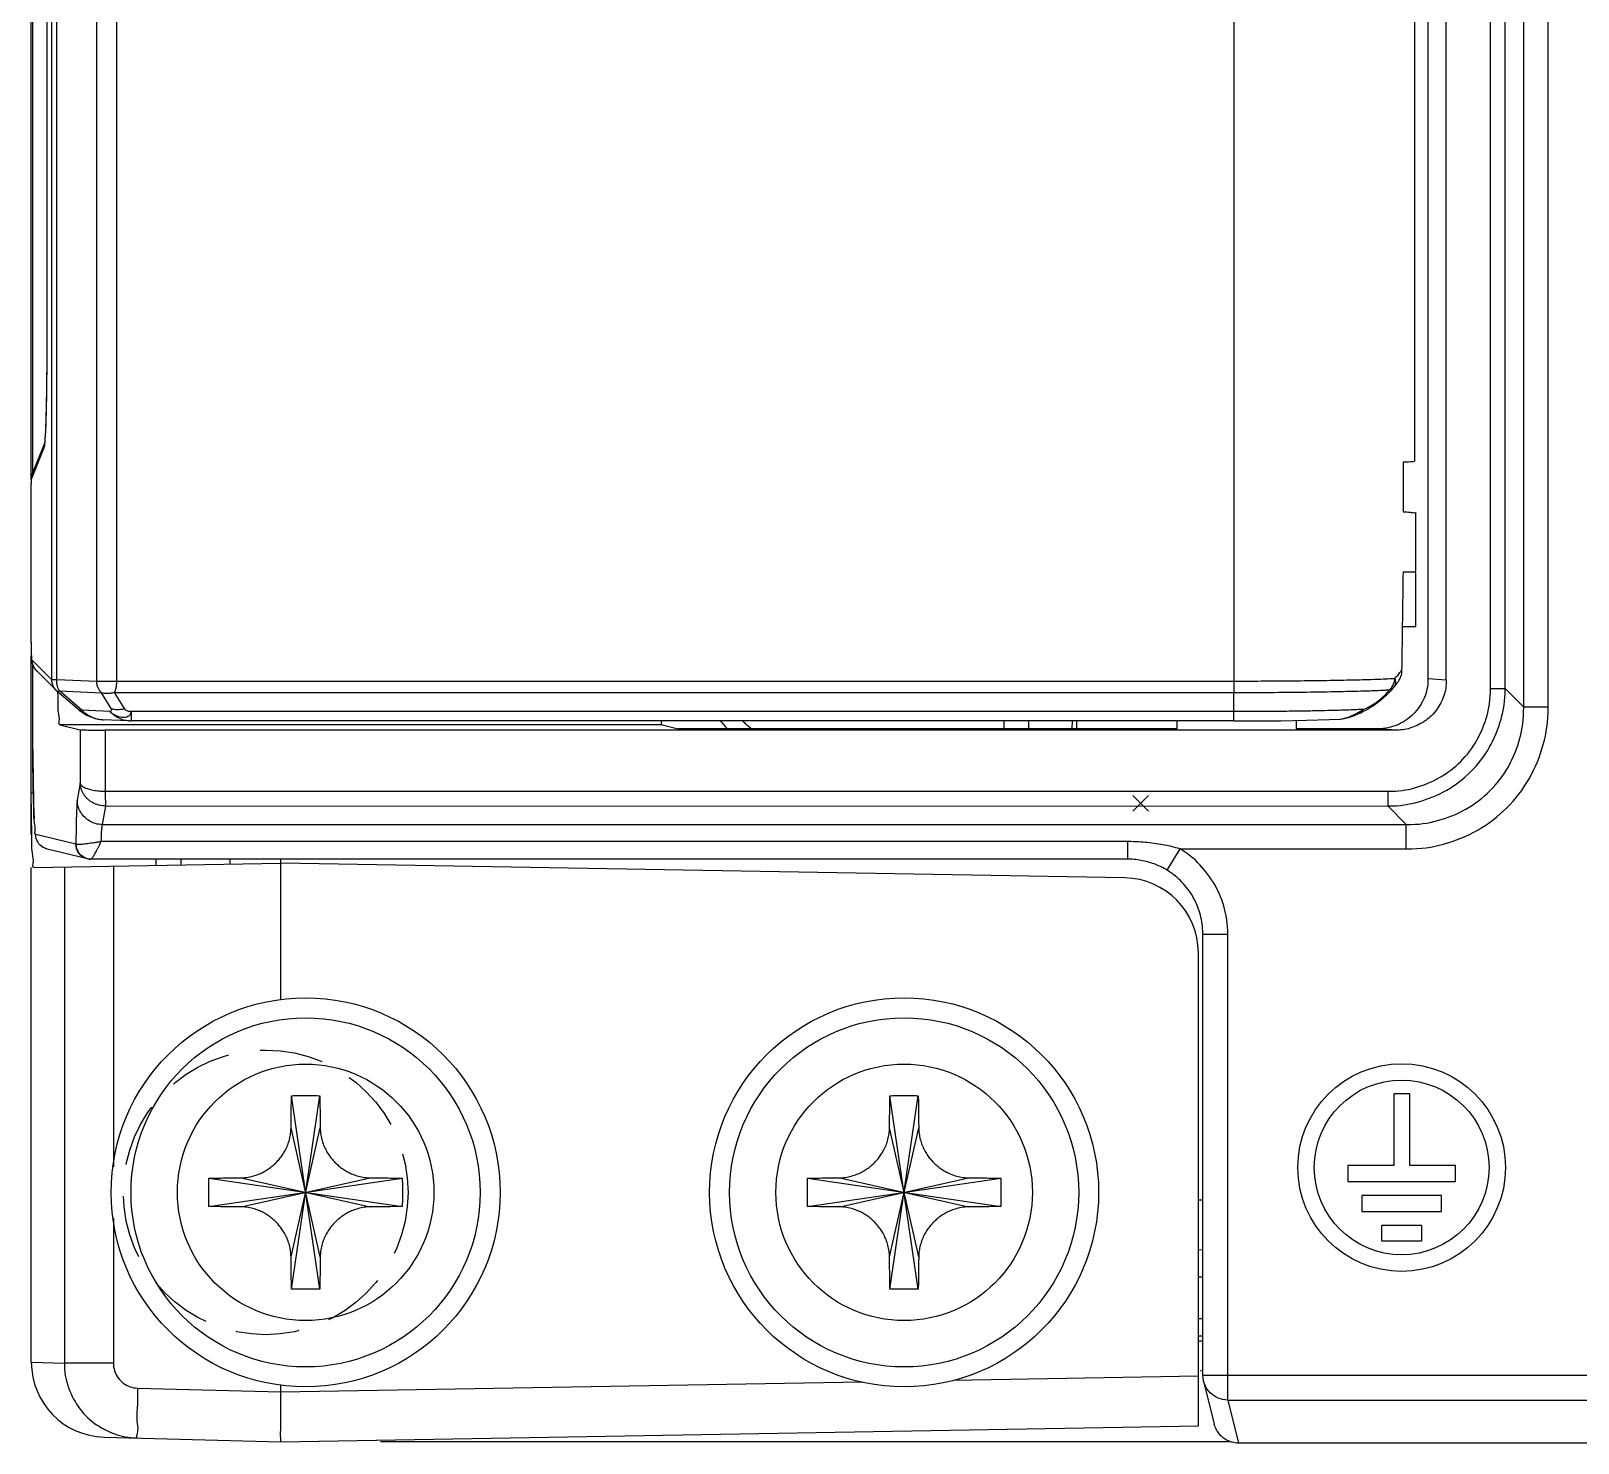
# Model space of a CAD drawing. Header units: millimetres. Extents: x 634 to 694, y 471 to 634.
# Drawn here: x 633.61 to 664.63, y 471.62 to 499.93 of the extents above; entities that cross this region are included whole.
import ezdxf

# ---------------------------------------------------------------- set-up
doc = ezdxf.new("R2010")
doc.units = ezdxf.units.MM
doc.linetypes.add('HIDDEN', pattern=[9.525, 6.35, -3.175])
doc.layers.add('02___PRT_ALL_AXES', color=7, linetype='Continuous')
doc.layers.add('03___PRT_ALL_CURVES', color=7, linetype='Continuous')

msp = doc.modelspace()

# ---------------------------------------------------------------- linework, layer by layer
for p, q in [((657.733, 596.472), (657.733, 486.896)), ((663.543, 486.373), (663.543, 596.255)), ((664.033, 486.373), (664.033, 596.255)), ((634.03, 486.922), (634.03, 595.645)), ((634.13, 486.929), (634.13, 595.638)), ((634.934, 486.891), (634.934, 595.675)), ((635.334, 486.896), (635.334, 595.671)), ((661.623, 595.689), (661.623, 486.939)), ((661.992, 486.912), (661.992, 595.716)), ((662.877, 486.744), (662.877, 595.884)), ((663.171, 486.744), (663.171, 595.884)), ((661.351, 591.274), (661.351, 491.303)), ((633.62, 490.97), (633.62, 591.15)), ((633.651, 491.071), (633.651, 591.047)), ((633.928, 588.746), (633.928, 493.372)), ((633.928, 493.372), (633.928, 493.372)), ((633.871, 491.569), (633.618, 490.937)), ((633.883, 491.659), (633.64, 491.049)), ((633.885, 491.675), (633.882, 491.652)), ((633.882, 491.652), (633.882, 491.651)), ((661.124, 491.288), (661.124, 490.288)), ((633.613, 490.837), (633.612, 490.776)), ((633.612, 490.776), (633.612, 490.748)), ((633.636, 491.039), (633.64, 491.049)), ((633.612, 490.748), (633.612, 490.748)), ((633.612, 490.748), (633.613, 487.727)), ((661.383, 489.089), (661.383, 490.265)), ((661.124, 489.089), (661.377, 489.089)), ((661.109, 487.989), (661.38, 487.989)), ((633.612, 487.813), (633.612, 487.813)), ((633.62, 483.82), (633.62, 487.395)), ((633.629, 487.323), (634.03, 486.922)), ((633.651, 485.52), (633.651, 487.213)), ((633.665, 487.18), (633.7, 487.128)), ((633.7, 487.128), (633.717, 487.111)), ((633.717, 487.111), (633.732, 487.096)), ((633.717, 487.111), (634.118, 486.71)), ((634.13, 486.929), (634.934, 486.891)), ((635.334, 486.896), (657.733, 486.896)), ((657.733, 486.896), (657.733, 486.667)), ((661.992, 486.912), (661.623, 486.938)), ((662.877, 486.744), (663.171, 486.744)), ((663.543, 486.373), (663.171, 486.744)), ((634.133, 486.695), (634.118, 486.71)), ((634.576, 486.312), (634.134, 486.695)), ((634.184, 486.702), (635.028, 486.662)), ((634.635, 486.312), (634.184, 486.702)), ((635.219, 486.345), (635.028, 486.662)), ((635.29, 486.667), (657.733, 486.667)), ((635.485, 486.343), (635.29, 486.667)), ((657.733, 486.095), (657.733, 486.667)), ((634.576, 486.312), (634.725, 486.211)), ((635.197, 486.286), (634.635, 486.312)), ((634.725, 486.211), (634.899, 486.144)), ((634.899, 486.144), (635.058, 486.12)), ((635.584, 486.096), (635.057, 486.12)), ((657.733, 486.282), (635.622, 486.282)), ((635.622, 486.282), (635.622, 486.095)), ((659.863, 486.133), (659.865, 486.133)), ((659.866, 486.133), (659.97, 486.15)), ((664.033, 486.373), (663.543, 486.373)), ((646.268, 486.02), (634.192, 486.02)), ((634.192, 486.02), (634.602, 485.917)), ((634.602, 485.917), (634.602, 484.849)), ((660.985, 485.913), (635.101, 485.913)), ((635.101, 485.913), (635.101, 484.685)), ((657.733, 486.095), (635.622, 486.095)), ((646.268, 486.02), (646.59, 485.939)), ((654.569, 485.939), (646.59, 485.939)), ((653.129, 485.939), (653.129, 486.095)), ((653.62, 485.939), (653.62, 486.095)), ((654.492, 485.939), (654.495, 486.095)), ((654.586, 485.939), (654.586, 486.095)), ((656.586, 485.939), (654.586, 485.939)), ((656.586, 486.095), (656.586, 485.939)), ((660.617, 485.939), (658.982, 485.939)), ((660.985, 485.913), (660.617, 485.939)), ((633.651, 485.52), (633.651, 485.52)), ((633.62, 484.657), (633.66, 484.657)), ((634.602, 484.849), (634.542, 484.51)), ((635.101, 484.685), (660.818, 484.685)), ((656.022, 484.29), (655.709, 484.603)), ((656.022, 484.603), (655.709, 484.29)), ((660.818, 484.685), (660.818, 484.391)), ((635.107, 484.389), (635.042, 484.02)), ((635.107, 484.389), (660.818, 484.391)), ((661.189, 484.02), (660.818, 484.391)), ((635.042, 484.02), (661.189, 484.02)), ((661.189, 483.529), (661.189, 484.02)), ((634.514, 483.623), (633.71, 483.82)), ((655.609, 483.676), (635.015, 483.676)), ((655.609, 483.323), (655.609, 483.676)), ((633.836, 483.575), (633.93, 483.53)), ((633.939, 483.528), (633.93, 483.53)), ((634.744, 483.332), (633.939, 483.528)), ((634.814, 483.323), (634.744, 483.332)), ((655.609, 483.323), (634.818, 483.323)), ((636.12, 483.201), (636.12, 483.323)), ((636.62, 483.323), (636.62, 483.209)), ((637.603, 483.323), (637.603, 483.226)), ((638.62, 480.507), (638.62, 483.323)), ((656.393, 483.103), (656.654, 483.529)), ((656.654, 483.529), (661.189, 483.529)), ((633.62, 473.236), (633.62, 483.158)), ((633.673, 483.158), (638.62, 483.244)), ((634.283, 483.168), (634.283, 473.219)), ((635.265, 483.186), (635.265, 477.159)), ((655.546, 482.949), (638.62, 483.244)), ((657.109, 481.824), (657.609, 481.824)), ((657.109, 472.98), (657.109, 481.824)), ((657.609, 472.48), (657.609, 481.824)), ((657.02, 471.965), (657.02, 481.449)), ((639.404, 474.706), (638.836, 478.582)), ((638.836, 474.706), (639.404, 478.582)), ((651.404, 474.706), (650.836, 478.582)), ((650.836, 474.706), (651.404, 478.582)), ((639.413, 475.352), (638.827, 477.937)), ((638.827, 475.352), (639.413, 477.937)), ((651.413, 475.352), (650.827, 477.937)), ((650.827, 475.352), (651.413, 477.937)), ((637.182, 476.928), (641.058, 476.361)), ((637.182, 476.361), (641.058, 476.928)), ((637.828, 476.937), (640.413, 476.352)), ((637.828, 476.352), (640.413, 476.937)), ((649.182, 476.361), (653.058, 476.928)), ((649.182, 476.928), (653.058, 476.361)), ((649.828, 476.937), (652.413, 476.352)), ((649.828, 476.352), (652.413, 476.937)), ((657.02, 476.493), (657.109, 476.494)), ((635.265, 476.129), (635.265, 473.219)), ((657.02, 475.494), (657.109, 475.495)), ((657.109, 474.106), (657.02, 474.105)), ((657.02, 473.765), (657.109, 473.765)), ((633.62, 473.236), (634.283, 473.219)), ((635.265, 473.219), (634.283, 473.219)), ((638.62, 472.644), (650.277, 472.847)), ((638.62, 472.644), (638.62, 472.782)), ((652.103, 472.879), (657.02, 472.965)), ((657.109, 472.98), (690.733, 472.98)), ((657.124, 472.859), (657.109, 472.98)), ((657.124, 472.859), (657.34, 471.996)), ((635.752, 472.719), (638.62, 472.644)), ((657.609, 472.48), (690.733, 472.48)), ((657.609, 472.48), (657.825, 471.617)), ((638.62, 471.644), (657.02, 471.965)), ((635.081, 471.737), (638.62, 471.644)), ((657.667, 471.644), (640.62, 471.644)), ((691.596, 471.617), (657.825, 471.617)), ((657.825, 471.617), (657.825, 471.617))]:
    msp.add_line(p, q)
for points in [[(633.928, 493.372), (633.928, 493.181), (633.927, 492.997), (633.925, 492.821), (633.923, 492.656), (633.92, 492.502), (633.917, 492.359), (633.914, 492.228), (633.91, 492.11), (633.906, 492.004), (633.902, 491.911), (633.898, 491.831)], [(633.898, 491.831), (633.893, 491.765), (633.889, 491.713), (633.885, 491.675)], [(633.618, 490.96), (633.616, 490.928), (633.614, 490.888), (633.613, 490.837)], [(633.636, 491.039), (633.624, 490.999), (633.618, 490.96)], [(633.613, 487.727), (633.614, 487.62), (633.615, 487.525)], [(633.615, 487.525), (633.618, 487.446), (633.621, 487.383), (633.624, 487.334), (633.628, 487.293), (633.639, 487.245), (633.665, 487.18)], [(657.733, 486.095), (658.129, 486.096), (658.675, 486.101), (659.19, 486.11), (659.647, 486.124), (659.861, 486.133)], [(635.584, 486.096), (635.604, 486.095), (635.622, 486.095)], [(633.651, 485.52), (633.652, 485.262), (633.654, 485.025), (633.657, 484.805), (633.661, 484.605), (633.665, 484.426), (633.67, 484.27), (633.676, 484.136)], [(634.744, 483.332), (634.753, 483.33), (634.78, 483.325), (634.802, 483.323), (634.805, 483.323)]]:
    msp.add_lwpolyline(points)
for centre, radius in [((661.096, 477.142), 2.082), ((661.096, 477.143), 1.752)]:
    msp.add_circle(centre, radius)
for centre, radius, start, end in [((659.475, 487.989), 1.905, 313.1578, 323.3911), ((659.475, 487.989), 1.905, 285.0367, 300.147), ((655.52, 481.449), 1.5, 0, 89), ((635.12, 473.236), 1.5, 180, 268.5)]:
    msp.add_arc(centre, radius, start, end)
for points in [[(633.928, 493.321), (633.928, 493.175), (633.928, 493.103), (633.927, 492.957)], [(633.928, 493.372), (633.928, 493.352), (633.928, 493.342), (633.928, 493.321)], [(633.926, 492.832), (633.924, 492.704), (633.923, 492.64), (633.921, 492.511)], [(633.919, 492.402), (633.917, 492.316), (633.915, 492.274), (633.913, 492.189)], [(633.909, 492.049), (633.907, 491.995), (633.906, 491.968), (633.903, 491.914)], [(633.893, 491.756), (633.89, 491.719), (633.888, 491.7), (633.886, 491.663)], [(633.894, 491.774), (633.894, 491.767), (633.893, 491.764), (633.893, 491.756)], [(633.899, 491.847), (633.897, 491.818), (633.896, 491.803), (633.894, 491.774)], [(633.903, 491.914), (633.902, 491.887), (633.901, 491.874), (633.899, 491.847)], [(633.886, 491.663), (633.884, 491.625), (633.885, 491.604), (633.871, 491.569)], [(633.871, 491.569), (633.871, 491.603), (633.873, 491.621), (633.883, 491.654)], [(633.613, 490.776), (633.612, 490.765), (633.612, 490.759), (633.612, 490.748)], [(633.618, 490.937), (633.617, 490.935), (633.617, 490.933), (633.617, 490.93)], [(661.096, 487.113), (661.095, 487.06), (661.09, 487.033), (661.073, 486.983)], [(634.032, 486.886), (634.03, 486.9), (634.03, 486.907), (634.03, 486.922)], [(634.065, 486.781), (634.058, 486.794), (634.055, 486.801), (634.05, 486.815)], [(634.084, 486.75), (634.076, 486.762), (634.072, 486.768), (634.065, 486.781)], [(634.129, 486.896), (634.129, 486.909), (634.129, 486.916), (634.129, 486.929)], [(660.76, 486.616), (660.799, 486.655), (660.818, 486.676), (660.853, 486.719)], [(660.773, 486.716), (660.805, 486.718), (660.821, 486.719), (660.853, 486.72)], [(660.952, 486.888), (660.959, 486.912), (660.961, 486.924), (660.962, 486.949)], [(660.975, 486.901), (660.972, 486.921), (660.969, 486.93), (660.962, 486.949)], [(661.039, 486.908), (661.027, 486.885), (661.02, 486.874), (661.004, 486.854)], [(661.073, 486.983), (661.062, 486.952), (661.055, 486.937), (661.039, 486.908)], [(634.156, 486.559), (634.155, 486.607), (634.155, 486.63), (634.154, 486.678)], [(634.163, 486.692), (634.172, 486.695), (634.176, 486.697), (634.184, 486.702)], [(660.557, 486.422), (660.508, 486.388), (660.483, 486.372), (660.432, 486.342)], [(660.479, 486.402), (660.537, 486.435), (660.565, 486.453), (660.619, 486.493)], [(660.619, 486.493), (660.671, 486.533), (660.697, 486.554), (660.744, 486.6)], [(660.744, 486.6), (660.751, 486.606), (660.754, 486.61), (660.76, 486.616)], [(634.635, 486.312), (634.685, 486.262), (634.713, 486.24), (634.773, 486.205)], [(635.037, 486.122), (635.045, 486.121), (635.049, 486.121), (635.057, 486.12)], [(660.193, 486.321), (660.13, 486.318), (660.098, 486.317), (660.034, 486.315)], [(660.185, 486.244), (660.213, 486.259), (660.227, 486.266), (660.255, 486.282)], [(660.326, 486.327), (660.273, 486.324), (660.246, 486.323), (660.193, 486.321)], [(660.255, 486.282), (660.284, 486.299), (660.298, 486.308), (660.326, 486.327)], [(660.326, 486.327), (660.389, 486.353), (660.42, 486.368), (660.479, 486.402)], [(647.435, 486.096), (647.49, 486.036), (647.517, 486.005), (647.571, 485.943)], [(633.75, 483.67), (633.72, 483.723), (633.71, 483.758), (633.71, 483.82)], [(633.86, 483.56), (633.806, 483.591), (633.781, 483.616), (633.75, 483.67)], [(634.555, 483.473), (634.524, 483.527), (634.514, 483.561), (634.514, 483.623)], [(634.523, 483.619), (634.519, 483.62), (634.516, 483.62), (634.514, 483.623)], [(634.564, 483.47), (634.533, 483.524), (634.524, 483.557), (634.523, 483.619)], [(633.93, 483.531), (633.901, 483.539), (633.887, 483.545), (633.86, 483.56)], [(634.664, 483.364), (634.61, 483.394), (634.585, 483.419), (634.555, 483.473)], [(634.743, 483.332), (634.71, 483.34), (634.694, 483.347), (634.664, 483.364)], [(660.937, 478.621, 64.632), (660.937, 478.046, 64.632), (660.937, 477.758, 64.632), (660.937, 477.183, 64.632)], [(661.257, 478.621, 64.632), (661.129, 478.621, 64.632), (661.065, 478.621, 64.632), (660.937, 478.621, 64.632)], [(661.257, 477.183, 64.632), (661.257, 477.758, 64.632), (661.257, 478.046, 64.632), (661.257, 478.621, 64.632)], [(660.018, 477.183, 64.632), (660.018, 477.055, 64.632), (660.018, 476.991, 64.632), (660.018, 476.863, 64.632)], [(660.937, 477.183, 64.632), (660.569, 477.183, 64.632), (660.385, 477.183, 64.632), (660.018, 477.183, 64.632)], [(662.176, 477.183, 64.632), (661.808, 477.183, 64.632), (661.624, 477.183, 64.632), (661.257, 477.183, 64.632)], [(662.176, 476.863, 64.632), (662.176, 476.991, 64.632), (662.176, 477.055, 64.632), (662.176, 477.183, 64.632)], [(660.018, 476.863, 64.632), (660.881, 476.863, 64.632), (661.313, 476.863, 64.632), (662.176, 476.863, 64.632)], [(660.298, 476.584, 64.632), (660.298, 476.455, 64.632), (660.298, 476.391, 64.632), (660.298, 476.263, 64.632)], [(661.895, 476.584, 64.632), (661.256, 476.584, 64.632), (660.937, 476.584, 64.632), (660.298, 476.584, 64.632)], [(661.895, 476.263, 64.632), (661.895, 476.391, 64.632), (661.895, 476.455, 64.632), (661.895, 476.584, 64.632)], [(660.298, 476.263, 64.632), (660.937, 476.263, 64.632), (661.256, 476.263, 64.632), (661.895, 476.263, 64.632)], [(660.697, 475.664, 64.632), (660.697, 475.792, 64.632), (660.697, 475.856, 64.632), (660.697, 475.985, 64.632)], [(660.697, 475.985, 64.632), (661.017, 475.985, 64.632), (661.177, 475.985, 64.632), (661.496, 475.985, 64.632)], [(661.496, 475.985, 64.632), (661.496, 475.856, 64.632), (661.496, 475.792, 64.632), (661.496, 475.664, 64.632)], [(661.496, 475.664, 64.632), (661.177, 475.664, 64.632), (661.017, 475.664, 64.632), (660.697, 475.664, 64.632)], [(657.109, 474.946), (657.074, 474.945), (657.056, 474.945), (657.02, 474.944)], [(657.082, 473.078), (657.073, 473.07), (657.069, 473.065), (657.059, 473.057)]]:
    msp.add_open_spline(points, degree=3)
for points, knots in [([(633.927, 492.957), (633.927, 492.932), (633.926, 492.894), (633.926, 492.857), (633.926, 492.832)], [0, 0, 0, 0, 0.0631408, 0.1247822, 0.1247822, 0.1247822, 0.1247822]), ([(633.921, 492.511), (633.921, 492.491), (633.92, 492.458), (633.919, 492.425), (633.919, 492.402)], [0, 0, 0, 0, 0.0514002, 0.1096178, 0.1096178, 0.1096178, 0.1096178]), ([(633.913, 492.189), (633.912, 492.161), (633.911, 492.119), (633.91, 492.077), (633.909, 492.049)], [0, 0, 0, 0, 0.0695889, 0.1398769, 0.1398769, 0.1398769, 0.1398769]), ([(661.124, 491.288), (661.18, 491.291), (661.248, 491.295), (661.317, 491.299), (661.351, 491.303)], [0, 0, 0, 0, 0.1403941, 0.2273989, 0.2273989, 0.2273989, 0.2273989]), ([(633.617, 490.93), (633.617, 490.925), (633.616, 490.916), (633.615, 490.9), (633.614, 490.882), (633.614, 490.863), (633.613, 490.843), (633.613, 490.823), (633.613, 490.799), (633.613, 490.786), (633.613, 490.776)], [0, 0, 0, 0, 0.0130045, 0.0296225, 0.0481406, 0.0673725, 0.0869874, 0.1073214, 0.1292949, 0.1540428, 0.1540428, 0.1540428, 0.1540428]), ([(633.618, 490.937), (633.618, 490.971), (633.624, 491.002), (633.633, 491.032), (633.636, 491.039)], [0, 0, 0, 0, 0.0853197, 0.1029471, 0.1029471, 0.1029471, 0.1029471]), ([(661.124, 490.288), (661.182, 490.286), (661.254, 490.289), (661.323, 490.266), (661.383, 490.277), (661.383, 490.265)], [0, 0, 0, 0, 0.143232, 0.2303298, 0.2604851, 0.2604851, 0.2604851, 0.2604851]), ([(661.124, 489.089), (661.121, 488.825), (661.116, 488.495), (661.111, 488.165), (661.109, 487.989)], [0, 0, 0, 0, 0.660244, 1.10011, 1.10011, 1.10011, 1.10011]), ([(661.38, 487.989), (661.38, 488.136), (661.379, 488.341), (661.378, 488.737), (661.378, 488.943), (661.377, 489.089)], [0, 0, 0, 0, 0.366807, 0.73348, 1.100004, 1.100004, 1.100004, 1.100004]), ([(661.109, 487.989), (661.108, 487.902), (661.104, 487.639), (661.1, 487.376), (661.096, 487.113)], [0, 0, 0, 0, 0.2189869, 0.8764522, 0.8764522, 0.8764522, 0.8764522]), ([(633.612, 487.813), (633.612, 487.754), (633.613, 487.676), (633.615, 487.546), (633.619, 487.45), (633.62, 487.382), (633.626, 487.344), (633.625, 487.327), (633.629, 487.323)], [0, 0, 0, 0, 0.1486185, 0.2759802, 0.3748493, 0.4408573, 0.4774402, 0.4909297, 0.4909297, 0.4909297, 0.4909297]), ([(633.629, 487.323), (633.629, 487.289), (633.636, 487.241), (633.668, 487.17), (633.69, 487.141), (633.7, 487.128)], [0, 0, 0, 0, 0.0853707, 0.1707168, 0.2111785, 0.2111785, 0.2111785, 0.2111785]), ([(660.962, 486.949), (660.991, 486.98), (661.032, 487.028), (661.071, 487.078), (661.096, 487.113)], [0, 0, 0, 0, 0.1059874, 0.2122519, 0.2122519, 0.2122519, 0.2122519]), ([(634.03, 486.922), (634.035, 486.925), (634.05, 486.923), (634.085, 486.928), (634.109, 486.928), (634.13, 486.929)], [0, 0, 0, 0, 0.0139478, 0.04769636, 0.09995187, 0.09995187, 0.09995187, 0.09995187]), ([(634.05, 486.815), (634.044, 486.829), (634.038, 486.85), (634.034, 486.871), (634.032, 486.886)], [0, 0, 0, 0, 0.03673696, 0.0730659, 0.0730659, 0.0730659, 0.0730659]), ([(634.118, 486.71), (634.113, 486.714), (634.103, 486.726), (634.093, 486.738), (634.084, 486.75)], [0, 0, 0, 0, 0.01532595, 0.05196894, 0.05196894, 0.05196894, 0.05196894]), ([(634.141, 486.802), (634.138, 486.814), (634.135, 486.831), (634.13, 486.865), (634.129, 486.883), (634.129, 486.896)], [0, 0, 0, 0, 0.03105645, 0.06298933, 0.09545463, 0.09545463, 0.09545463, 0.09545463]), ([(634.183, 486.702), (634.178, 486.71), (634.171, 486.723), (634.159, 486.747), (634.149, 486.774), (634.144, 486.79), (634.141, 486.802)], [0, 0, 0, 0, 0.0249019, 0.0509756, 0.0789301, 0.1086436, 0.1086436, 0.1086436, 0.1086436]), ([(634.934, 486.891), (634.978, 486.892), (635.048, 486.893), (635.193, 486.895), (635.273, 486.896), (635.334, 486.896)], [0, 0, 0, 0, 0.1102353, 0.2479542, 0.4000993, 0.4000993, 0.4000993, 0.4000993]), ([(635.029, 486.662), (635.018, 486.672), (635.004, 486.688), (634.981, 486.718), (634.963, 486.75), (634.949, 486.784), (634.939, 486.819), (634.934, 486.856), (634.934, 486.877), (634.934, 486.891)], [0, 0, 0, 0, 0.0365034, 0.0732437, 0.1100026, 0.1466444, 0.1830099, 0.2190776, 0.255495, 0.255495, 0.255495, 0.255495]), ([(635.29, 486.667), (635.297, 486.68), (635.303, 486.698), (635.314, 486.73), (635.32, 486.761), (635.326, 486.793), (635.33, 486.826), (635.333, 486.862), (635.334, 486.882), (635.334, 486.896)], [0, 0, 0, 0, 0.0374369, 0.0668629, 0.0983192, 0.1313603, 0.1654501, 0.2001228, 0.2353911, 0.2353911, 0.2353911, 0.2353911]), ([(657.733, 486.896), (657.981, 486.896), (658.34, 486.897), (658.985, 486.902), (659.576, 486.909), (660.105, 486.919), (660.58, 486.932), (660.816, 486.941), (660.962, 486.949)], [0, 0, 0, 0, 0.620609, 1.258977, 1.863487, 2.403852, 2.864131, 3.229356, 3.229356, 3.229356, 3.229356]), ([(661.623, 486.938), (661.623, 486.782), (661.57, 486.557), (661.35, 486.209), (661, 485.991), (660.774, 485.939), (660.617, 485.939)], [0, 0, 0, 0, 0.389803, 0.781213, 1.172507, 1.565778, 1.565778, 1.565778, 1.565778]), ([(660.818, 484.391), (661.067, 484.392), (661.42, 484.447), (662.017, 484.685), (662.501, 485.062), (662.878, 485.545), (663.115, 486.143), (663.17, 486.496), (663.171, 486.744)], [0, 0, 0, 0, 0.621879, 1.235026, 1.843105, 2.451286, 3.064506, 3.686287, 3.686287, 3.686287, 3.686287]), ([(660.818, 484.685), (661.035, 484.685), (661.344, 484.731), (661.87, 484.937), (662.295, 485.268), (662.625, 485.693), (662.831, 486.218), (662.877, 486.527), (662.877, 486.744)], [0, 0, 0, 0, 0.542625, 1.081441, 1.615912, 2.149621, 2.6877, 3.230869, 3.230869, 3.230869, 3.230869]), ([(660.853, 486.72), (660.867, 486.724), (660.887, 486.731), (660.92, 486.751), (660.934, 486.765), (660.943, 486.775)], [0, 0, 0, 0, 0.0377464, 0.0735218, 0.1074943, 0.1074943, 0.1074943, 0.1074943]), ([(660.854, 486.72), (660.869, 486.735), (660.888, 486.755), (660.916, 486.796), (660.938, 486.84), (660.947, 486.867), (660.952, 486.888)], [0, 0, 0, 0, 0.0527863, 0.0962427, 0.1435613, 0.1969259, 0.1969259, 0.1969259, 0.1969259]), ([(660.943, 486.775), (660.951, 486.784), (660.96, 486.799), (660.973, 486.829), (660.978, 486.864), (660.977, 486.886), (660.975, 486.901)], [0, 0, 0, 0, 0.029766, 0.0602475, 0.0939311, 0.1337858, 0.1337858, 0.1337858, 0.1337858]), ([(661.992, 486.912), (661.992, 486.787), (661.959, 486.608), (661.813, 486.314), (661.59, 486.092), (661.293, 485.946), (661.112, 485.913), (660.985, 485.913)], [0, 0, 0, 0, 0.311483, 0.623688, 0.937286, 1.252425, 1.568659, 1.568659, 1.568659, 1.568659]), ([(634.134, 486.695), (634.138, 486.692), (634.147, 486.689), (634.156, 486.69), (634.163, 486.692)], [0, 0, 0, 0, 0.01331237, 0.03063479, 0.03063479, 0.03063479, 0.03063479]), ([(634.192, 486.02), (634.166, 486.026), (634.196, 486.144), (634.15, 486.3), (634.156, 486.444), (634.156, 486.559)], [0, 0, 0, 0, 0.0679004, 0.254242, 0.5417231, 0.5417231, 0.5417231, 0.5417231]), ([(635.028, 486.662), (635.061, 486.654), (635.11, 486.648), (635.206, 486.653), (635.258, 486.665), (635.294, 486.676)], [0, 0, 0, 0, 0.0830842, 0.1730258, 0.269337, 0.269337, 0.269337, 0.269337]), ([(657.733, 486.666), (658.021, 486.666), (658.434, 486.668), (659.17, 486.674), (659.808, 486.685), (660.363, 486.699), (660.629, 486.709), (660.773, 486.716)], [0, 0, 0, 0, 0.719434, 1.451916, 2.116352, 2.680814, 3.040677, 3.040677, 3.040677, 3.040677]), ([(660.779, 486.6), (660.736, 486.561), (660.671, 486.506), (660.603, 486.454), (660.557, 486.422)], [0, 0, 0, 0, 0.1448307, 0.2845076, 0.2845076, 0.2845076, 0.2845076]), ([(634.635, 486.312), (634.625, 486.309), (634.613, 486.305), (634.591, 486.304), (634.581, 486.308), (634.576, 486.312)], [0, 0, 0, 0, 0.02586649, 0.04575706, 0.06137217, 0.06137217, 0.06137217, 0.06137217]), ([(634.773, 486.205), (634.832, 486.171), (634.911, 486.141), (634.994, 486.125), (635.037, 486.122)], [0, 0, 0, 0, 0.170304, 0.2782963, 0.2782963, 0.2782963, 0.2782963]), ([(635.197, 486.286), (635.205, 486.286), (635.216, 486.288), (635.231, 486.302), (635.23, 486.325), (635.224, 486.336), (635.219, 486.345)], [0, 0, 0, 0, 0.02090958, 0.03734757, 0.05597379, 0.08227394, 0.08227394, 0.08227394, 0.08227394]), ([(635.584, 486.096), (635.537, 486.098), (635.459, 486.111), (635.313, 486.178), (635.242, 486.237), (635.197, 486.286)], [0, 0, 0, 0, 0.1177261, 0.276058, 0.4418636, 0.4418636, 0.4418636, 0.4418636]), ([(635.197, 486.286), (635.23, 486.252), (635.287, 486.213), (635.401, 486.171), (635.507, 486.166), (635.597, 486.205), (635.62, 486.253), (635.622, 486.282)], [0, 0, 0, 0, 0.1174318, 0.2386725, 0.347215, 0.4340319, 0.5088863, 0.5088863, 0.5088863, 0.5088863]), ([(635.219, 486.345), (635.243, 486.338), (635.279, 486.33), (635.346, 486.324), (635.417, 486.329), (635.457, 486.336), (635.485, 486.343)], [0, 0, 0, 0, 0.0625203, 0.1283068, 0.197202, 0.2688029, 0.2688029, 0.2688029, 0.2688029]), ([(635.622, 486.282), (635.588, 486.283), (635.543, 486.295), (635.499, 486.319), (635.485, 486.343)], [0, 0, 0, 0, 0.0845745, 0.1541086, 0.1541086, 0.1541086, 0.1541086]), ([(660.034, 486.315), (659.958, 486.312), (659.839, 486.308), (659.6, 486.302), (659.33, 486.296), (659.007, 486.291), (658.637, 486.286), (658.19, 486.283), (657.929, 486.282), (657.733, 486.282)], [0, 0, 0, 0, 0.190353, 0.418098, 0.689179, 1.008913, 1.381696, 1.810965, 2.301593, 2.301593, 2.301593, 2.301593]), ([(659.865, 486.133), (659.866, 486.133), (659.881, 486.134), (659.919, 486.14), (659.98, 486.157), (660.018, 486.17), (660.048, 486.181)], [0, 0, 0, 0, 0.002934, 0.048425, 0.1099885, 0.1894683, 0.1894683, 0.1894683, 0.1894683]), ([(660.048, 486.181), (660.076, 486.192), (660.117, 486.211), (660.158, 486.23), (660.185, 486.244)], [0, 0, 0, 0, 0.0752679, 0.1512018, 0.1512018, 0.1512018, 0.1512018]), ([(660.326, 486.327), (660.319, 486.313), (660.308, 486.295), (660.282, 486.267), (660.265, 486.256), (660.253, 486.251)], [0, 0, 0, 0, 0.0383702, 0.0736384, 0.1071826, 0.1071826, 0.1071826, 0.1071826]), ([(661.189, 484.02), (661.441, 484.018), (661.798, 484.069), (662.4, 484.302), (662.885, 484.678), (663.261, 485.163), (663.494, 485.765), (663.545, 486.121), (663.543, 486.373)], [0, 0, 0, 0, 0.629259, 1.244779, 1.851921, 2.458851, 3.074308, 3.702622, 3.702622, 3.702622, 3.702622]), ([(661.189, 483.529), (661.491, 483.529), (661.919, 483.594), (662.643, 483.879), (663.228, 484.334), (663.683, 484.919), (663.968, 485.643), (664.033, 486.071), (664.033, 486.373)], [0, 0, 0, 0, 0.75341, 1.496366, 2.230679, 2.964738, 3.707573, 4.461655, 4.461655, 4.461655, 4.461655]), ([(634.602, 485.917), (634.618, 485.913), (634.664, 485.919), (634.771, 485.912), (634.927, 485.914), (635.026, 485.913), (635.101, 485.913)], [0, 0, 0, 0, 0.0429548, 0.1524091, 0.3124372, 0.4997374, 0.4997374, 0.4997374, 0.4997374]), ([(646.255, 486.095), (646.255, 486.091), (646.253, 486.07), (646.242, 486.026), (646.268, 486.02)], [0, 0, 0, 0, 0.00870885, 0.07660924, 0.07660924, 0.07660924, 0.07660924]), ([(647.878, 486.095), (647.907, 486.07), (647.96, 486.025), (648.013, 485.979), (648.054, 485.942)], [0, 0, 0, 0, 0.0947749, 0.2328717, 0.2328717, 0.2328717, 0.2328717]), ([(633.71, 483.82), (633.686, 483.826), (633.709, 483.934), (633.667, 484.074), (633.672, 484.355), (633.657, 484.69), (633.653, 485.106), (633.651, 485.346), (633.651, 485.52)], [0, 0, 0, 0, 0.062186, 0.234236, 0.506007, 0.858767, 1.267919, 1.702855, 1.702855, 1.702855, 1.702855]), ([(633.642, 483.444), (633.624, 483.576), (633.636, 483.789), (633.619, 484.226), (633.62, 484.471), (633.62, 484.657)], [0, 0, 0, 0, 0.331831, 0.749696, 1.212919, 1.212919, 1.212919, 1.212919]), ([(635.107, 484.391), (635.082, 484.391), (635.046, 484.394), (634.982, 484.405), (634.922, 484.423), (634.863, 484.449), (634.808, 484.481), (634.758, 484.52), (634.713, 484.565), (634.675, 484.614), (634.644, 484.669), (634.62, 484.727), (634.606, 484.79), (634.602, 484.825), (634.602, 484.849)], [0, 0, 0, 0, 0.0626097, 0.1250833, 0.188399, 0.2521801, 0.3159647, 0.3793027, 0.4420961, 0.5049277, 0.5678619, 0.6304702, 0.6924228, 0.7534703, 0.7534703, 0.7534703, 0.7534703]), ([(634.602, 484.849), (634.602, 484.84), (634.607, 484.827), (634.624, 484.804), (634.648, 484.784), (634.679, 484.765), (634.717, 484.748), (634.761, 484.732), (634.81, 484.719), (634.864, 484.707), (634.921, 484.698), (634.979, 484.691), (635.042, 484.687), (635.077, 484.685), (635.101, 484.685)], [0, 0, 0, 0, 0.0223291, 0.0483319, 0.0794443, 0.1160971, 0.1579439, 0.2045343, 0.2556946, 0.3108679, 0.3690024, 0.4289571, 0.4896344, 0.5507546, 0.5507546, 0.5507546, 0.5507546]), ([(635.101, 484.685), (635.102, 484.632), (635.101, 484.566), (635.106, 484.459), (635.104, 484.412), (635.107, 484.389)], [0, 0, 0, 0, 0.1325678, 0.2379391, 0.2958717, 0.2958717, 0.2958717, 0.2958717]), ([(634.542, 484.51), (634.535, 484.465), (634.531, 484.374), (634.521, 484.174), (634.517, 483.909), (634.515, 483.746), (634.514, 483.623)], [0, 0, 0, 0, 0.1125898, 0.3130778, 0.5812126, 0.8872582, 0.8872582, 0.8872582, 0.8872582]), ([(635.042, 484.02), (634.939, 484.02), (634.79, 484.064), (634.589, 484.261), (634.543, 484.408), (634.542, 484.51)], [0, 0, 0, 0, 0.2576691, 0.5136942, 0.7671949, 0.7671949, 0.7671949, 0.7671949]), ([(635.042, 484.02), (635.036, 484.003), (635.032, 483.967), (635.024, 483.891), (635.019, 483.789), (635.017, 483.725), (635.015, 483.676)], [0, 0, 0, 0, 0.0446182, 0.1207954, 0.2232972, 0.3449092, 0.3449092, 0.3449092, 0.3449092]), ([(635.015, 483.676), (634.986, 483.67), (634.946, 483.663), (634.875, 483.651), (634.812, 483.642), (634.75, 483.635), (634.693, 483.628), (634.644, 483.622), (634.602, 483.618), (634.569, 483.616), (634.542, 483.616), (634.53, 483.616), (634.523, 483.619)], [0, 0, 0, 0, 0.0754689, 0.1424922, 0.2077532, 0.270405, 0.3280663, 0.3786092, 0.4206097, 0.4540079, 0.4792605, 0.4968157, 0.4968157, 0.4968157, 0.4968157]), ([(635.015, 483.676), (635.004, 483.651), (634.988, 483.619), (634.959, 483.561), (634.934, 483.511), (634.909, 483.465), (634.886, 483.423), (634.866, 483.389), (634.85, 483.36), (634.834, 483.341), (634.827, 483.322), (634.818, 483.323)], [0, 0, 0, 0, 0.0684135, 0.1282636, 0.1851994, 0.2386074, 0.2864765, 0.3270548, 0.3592183, 0.3829576, 0.4059611, 0.4059611, 0.4059611, 0.4059611]), ([(656.654, 483.529), (656.534, 483.566), (656.352, 483.61), (655.974, 483.665), (655.766, 483.676), (655.609, 483.676)], [0, 0, 0, 0, 0.312213, 0.664885, 1.058136, 1.058136, 1.058136, 1.058136]), ([(633.673, 483.158), (633.643, 483.157), (633.676, 483.313), (633.653, 483.359), (633.642, 483.444)], [0, 0, 0, 0, 0.075009, 0.2884654, 0.2884654, 0.2884654, 0.2884654]), ([(634.805, 483.323), (634.749, 483.326), (634.664, 483.357), (634.594, 483.418), (634.564, 483.47)], [0, 0, 0, 0, 0.1387267, 0.2911977, 0.2911977, 0.2911977, 0.2911977]), ([(656.393, 483.103), (656.306, 483.156), (656.172, 483.221), (655.888, 483.306), (655.728, 483.323), (655.609, 483.323)], [0, 0, 0, 0, 0.2534296, 0.5256445, 0.8226992, 0.8226992, 0.8226992, 0.8226992]), ([(657.609, 481.824), (657.609, 482.027), (657.565, 482.319), (657.377, 482.814), (657.053, 483.232), (656.827, 483.423), (656.654, 483.529)], [0, 0, 0, 0, 0.508918, 1.018664, 1.528108, 2.037391, 2.037391, 2.037391, 2.037391]), ([(657.109, 481.824), (657.109, 481.977), (657.076, 482.196), (656.935, 482.567), (656.692, 482.88), (656.523, 483.023), (656.393, 483.103)], [0, 0, 0, 0, 0.382059, 0.764167, 1.14607, 1.527821, 1.527821, 1.527821, 1.527821]), ([(638.827, 477.937), (638.828, 478), (638.829, 478.092), (638.831, 478.259), (638.834, 478.426), (638.835, 478.519), (638.836, 478.582)], [0, 0, 0, 0, 0.1573751, 0.3222509, 0.4873252, 0.6455016, 0.6455016, 0.6455016, 0.6455016]), ([(638.836, 478.582), (638.874, 478.583), (638.927, 478.583), (639.029, 478.584), (639.082, 478.584), (639.12, 478.584)], [0, 0, 0, 0, 0.0944012, 0.1889923, 0.2836237, 0.2836237, 0.2836237, 0.2836237]), ([(639.12, 478.584), (639.158, 478.584), (639.211, 478.584), (639.313, 478.583), (639.366, 478.583), (639.404, 478.582)], [0, 0, 0, 0, 0.0946349, 0.1892322, 0.2836237, 0.2836237, 0.2836237, 0.2836237]), ([(639.404, 478.582), (639.405, 478.519), (639.406, 478.427), (639.409, 478.26), (639.411, 478.092), (639.412, 478), (639.413, 477.937)], [0, 0, 0, 0, 0.1581303, 0.3226288, 0.4871835, 0.6455016, 0.6455016, 0.6455016, 0.6455016]), ([(650.827, 477.937), (650.828, 478), (650.829, 478.092), (650.831, 478.259), (650.834, 478.426), (650.835, 478.519), (650.836, 478.582)], [0, 0, 0, 0, 0.1573751, 0.3222509, 0.4873252, 0.6455016, 0.6455016, 0.6455016, 0.6455016]), ([(650.836, 478.582), (650.874, 478.583), (650.927, 478.583), (651.029, 478.584), (651.082, 478.584), (651.12, 478.584)], [0, 0, 0, 0, 0.0944012, 0.1889923, 0.2836237, 0.2836237, 0.2836237, 0.2836237]), ([(651.12, 478.584), (651.158, 478.584), (651.211, 478.584), (651.313, 478.583), (651.366, 478.583), (651.404, 478.582)], [0, 0, 0, 0, 0.0946349, 0.1892322, 0.2836237, 0.2836237, 0.2836237, 0.2836237]), ([(651.404, 478.582), (651.405, 478.519), (651.406, 478.427), (651.409, 478.26), (651.411, 478.092), (651.412, 478), (651.413, 477.937)], [0, 0, 0, 0, 0.1581303, 0.3226288, 0.4871835, 0.6455016, 0.6455016, 0.6455016, 0.6455016]), ([(637.828, 476.937), (637.885, 476.937), (637.962, 476.945), (638.091, 476.975), (638.197, 477.014), (638.291, 477.06), (638.377, 477.113), (638.457, 477.174), (638.532, 477.242), (638.598, 477.317), (638.658, 477.397), (638.713, 477.488), (638.761, 477.591), (638.798, 477.703), (638.821, 477.824), (638.827, 477.891), (638.827, 477.937)], [0, 0, 0, 0, 0.143509, 0.270624, 0.382149, 0.484365, 0.584418, 0.685061, 0.786449, 0.8869, 0.984358, 1.0877, 1.203136, 1.324496, 1.44431, 1.558672, 1.558672, 1.558672, 1.558672]), ([(639.413, 477.937), (639.413, 477.891), (639.419, 477.824), (639.442, 477.704), (639.479, 477.593), (639.526, 477.491), (639.58, 477.4), (639.64, 477.318), (639.707, 477.244), (639.781, 477.175), (639.862, 477.114), (639.948, 477.06), (640.043, 477.014), (640.15, 476.975), (640.279, 476.945), (640.355, 476.937), (640.413, 476.937)], [0, 0, 0, 0, 0.114685, 0.233873, 0.35294, 0.467091, 0.571128, 0.669678, 0.770511, 0.8716, 0.971989, 1.072654, 1.176145, 1.288561, 1.415614, 1.558675, 1.558675, 1.558675, 1.558675]), ([(649.828, 476.937), (649.885, 476.937), (649.962, 476.945), (650.091, 476.975), (650.197, 477.014), (650.291, 477.06), (650.377, 477.113), (650.457, 477.174), (650.532, 477.242), (650.598, 477.317), (650.658, 477.397), (650.713, 477.488), (650.761, 477.591), (650.798, 477.703), (650.821, 477.824), (650.827, 477.891), (650.827, 477.937)], [0, 0, 0, 0, 0.143509, 0.270624, 0.382149, 0.484365, 0.584418, 0.685061, 0.786449, 0.8869, 0.984358, 1.0877, 1.203136, 1.324496, 1.44431, 1.558672, 1.558672, 1.558672, 1.558672]), ([(651.413, 477.937), (651.413, 477.891), (651.419, 477.824), (651.442, 477.704), (651.479, 477.593), (651.526, 477.491), (651.58, 477.4), (651.64, 477.318), (651.707, 477.244), (651.781, 477.175), (651.862, 477.114), (651.948, 477.06), (652.043, 477.014), (652.15, 476.975), (652.279, 476.945), (652.355, 476.937), (652.413, 476.937)], [0, 0, 0, 0, 0.114685, 0.233873, 0.35294, 0.467091, 0.571128, 0.669678, 0.770511, 0.8716, 0.971989, 1.072654, 1.176145, 1.288561, 1.415614, 1.558675, 1.558675, 1.558675, 1.558675]), ([(637.182, 476.361), (637.181, 476.436), (637.18, 476.542), (637.18, 476.746), (637.181, 476.852), (637.182, 476.928)], [0, 0, 0, 0, 0.189013, 0.3783725, 0.5672456, 0.5672456, 0.5672456, 0.5672456]), ([(637.182, 476.928), (637.245, 476.929), (637.338, 476.93), (637.505, 476.933), (637.672, 476.935), (637.764, 476.936), (637.828, 476.937)], [0, 0, 0, 0, 0.1581303, 0.3226288, 0.4871835, 0.6455016, 0.6455016, 0.6455016, 0.6455016]), ([(640.413, 476.937), (640.476, 476.936), (640.568, 476.935), (640.735, 476.933), (640.902, 476.93), (640.995, 476.929), (641.058, 476.928)], [0, 0, 0, 0, 0.1573751, 0.3222509, 0.4873252, 0.6455016, 0.6455016, 0.6455016, 0.6455016]), ([(641.058, 476.928), (641.059, 476.852), (641.06, 476.746), (641.06, 476.542), (641.059, 476.436), (641.058, 476.361)], [0, 0, 0, 0, 0.189013, 0.3783725, 0.5672456, 0.5672456, 0.5672456, 0.5672456]), ([(649.182, 476.361), (649.181, 476.436), (649.18, 476.542), (649.18, 476.746), (649.181, 476.852), (649.182, 476.928)], [0, 0, 0, 0, 0.189013, 0.3783725, 0.5672456, 0.5672456, 0.5672456, 0.5672456]), ([(649.182, 476.928), (649.245, 476.929), (649.338, 476.93), (649.505, 476.933), (649.672, 476.935), (649.764, 476.936), (649.828, 476.937)], [0, 0, 0, 0, 0.1581303, 0.3226288, 0.4871835, 0.6455016, 0.6455016, 0.6455016, 0.6455016]), ([(652.413, 476.937), (652.476, 476.936), (652.568, 476.935), (652.735, 476.933), (652.902, 476.93), (652.995, 476.929), (653.058, 476.928)], [0, 0, 0, 0, 0.1573751, 0.3222509, 0.4873252, 0.6455016, 0.6455016, 0.6455016, 0.6455016]), ([(653.058, 476.928), (653.059, 476.852), (653.06, 476.746), (653.06, 476.542), (653.059, 476.436), (653.058, 476.361)], [0, 0, 0, 0, 0.189013, 0.3783725, 0.5672456, 0.5672456, 0.5672456, 0.5672456]), ([(637.828, 476.352), (637.765, 476.352), (637.672, 476.353), (637.505, 476.355), (637.338, 476.358), (637.245, 476.359), (637.182, 476.361)], [0, 0, 0, 0, 0.1573751, 0.3222509, 0.4873252, 0.6455016, 0.6455016, 0.6455016, 0.6455016]), ([(638.827, 475.352), (638.827, 475.397), (638.821, 475.464), (638.798, 475.584), (638.762, 475.695), (638.714, 475.798), (638.66, 475.888), (638.6, 475.97), (638.533, 476.045), (638.459, 476.113), (638.379, 476.174), (638.292, 476.228), (638.197, 476.275), (638.091, 476.314), (637.961, 476.343), (637.885, 476.351), (637.828, 476.352)], [0, 0, 0, 0, 0.114685, 0.233873, 0.35294, 0.467091, 0.571128, 0.669678, 0.770511, 0.8716, 0.971989, 1.072654, 1.176145, 1.288561, 1.415614, 1.558675, 1.558675, 1.558675, 1.558675]), ([(640.413, 476.352), (640.355, 476.351), (640.279, 476.343), (640.149, 476.314), (640.043, 476.275), (639.949, 476.229), (639.863, 476.175), (639.783, 476.114), (639.709, 476.046), (639.642, 475.972), (639.582, 475.891), (639.527, 475.801), (639.479, 475.697), (639.442, 475.585), (639.419, 475.464), (639.413, 475.397), (639.413, 475.352)], [0, 0, 0, 0, 0.143509, 0.270624, 0.382149, 0.484365, 0.584418, 0.685061, 0.786449, 0.8869, 0.984358, 1.0877, 1.203136, 1.324496, 1.44431, 1.558672, 1.558672, 1.558672, 1.558672]), ([(641.058, 476.361), (640.995, 476.359), (640.903, 476.358), (640.736, 476.355), (640.568, 476.353), (640.476, 476.352), (640.413, 476.352)], [0, 0, 0, 0, 0.1581303, 0.3226288, 0.4871835, 0.6455016, 0.6455016, 0.6455016, 0.6455016]), ([(649.828, 476.352), (649.765, 476.352), (649.672, 476.353), (649.505, 476.355), (649.338, 476.358), (649.245, 476.359), (649.182, 476.361)], [0, 0, 0, 0, 0.1573751, 0.3222509, 0.4873252, 0.6455016, 0.6455016, 0.6455016, 0.6455016]), ([(650.827, 475.352), (650.827, 475.397), (650.821, 475.464), (650.798, 475.584), (650.762, 475.695), (650.714, 475.798), (650.66, 475.888), (650.6, 475.97), (650.533, 476.045), (650.459, 476.113), (650.379, 476.174), (650.292, 476.228), (650.197, 476.275), (650.091, 476.314), (649.961, 476.343), (649.885, 476.351), (649.828, 476.352)], [0, 0, 0, 0, 0.114685, 0.233873, 0.35294, 0.467091, 0.571128, 0.669678, 0.770511, 0.8716, 0.971989, 1.072654, 1.176145, 1.288561, 1.415614, 1.558675, 1.558675, 1.558675, 1.558675]), ([(652.413, 476.352), (652.355, 476.351), (652.279, 476.343), (652.149, 476.314), (652.043, 476.275), (651.949, 476.229), (651.863, 476.175), (651.783, 476.114), (651.709, 476.046), (651.642, 475.972), (651.582, 475.891), (651.527, 475.801), (651.479, 475.697), (651.442, 475.585), (651.419, 475.464), (651.413, 475.397), (651.413, 475.352)], [0, 0, 0, 0, 0.143509, 0.270624, 0.382149, 0.484365, 0.584418, 0.685061, 0.786449, 0.8869, 0.984358, 1.0877, 1.203136, 1.324496, 1.44431, 1.558672, 1.558672, 1.558672, 1.558672]), ([(653.058, 476.361), (652.995, 476.359), (652.903, 476.358), (652.736, 476.355), (652.568, 476.353), (652.476, 476.352), (652.413, 476.352)], [0, 0, 0, 0, 0.1581303, 0.3226288, 0.4871835, 0.6455016, 0.6455016, 0.6455016, 0.6455016]), ([(638.836, 474.706), (638.835, 474.769), (638.834, 474.862), (638.831, 475.029), (638.829, 475.196), (638.828, 475.288), (638.827, 475.352)], [0, 0, 0, 0, 0.1581303, 0.3226288, 0.4871835, 0.6455016, 0.6455016, 0.6455016, 0.6455016]), ([(639.413, 475.352), (639.412, 475.289), (639.411, 475.196), (639.409, 475.029), (639.406, 474.862), (639.405, 474.769), (639.404, 474.706)], [0, 0, 0, 0, 0.1573751, 0.3222509, 0.4873252, 0.6455016, 0.6455016, 0.6455016, 0.6455016]), ([(650.836, 474.706), (650.835, 474.769), (650.834, 474.862), (650.831, 475.029), (650.829, 475.196), (650.828, 475.288), (650.827, 475.352)], [0, 0, 0, 0, 0.1581303, 0.3226288, 0.4871835, 0.6455016, 0.6455016, 0.6455016, 0.6455016]), ([(651.413, 475.352), (651.412, 475.289), (651.411, 475.196), (651.409, 475.029), (651.406, 474.862), (651.405, 474.769), (651.404, 474.706)], [0, 0, 0, 0, 0.1573751, 0.3222509, 0.4873252, 0.6455016, 0.6455016, 0.6455016, 0.6455016]), ([(639.12, 474.704), (639.082, 474.704), (639.029, 474.704), (638.927, 474.705), (638.874, 474.706), (638.836, 474.706)], [0, 0, 0, 0, 0.0946349, 0.1892322, 0.2836237, 0.2836237, 0.2836237, 0.2836237]), ([(639.404, 474.706), (639.366, 474.706), (639.313, 474.705), (639.211, 474.704), (639.158, 474.704), (639.12, 474.704)], [0, 0, 0, 0, 0.0944012, 0.1889923, 0.2836237, 0.2836237, 0.2836237, 0.2836237]), ([(651.12, 474.704), (651.082, 474.704), (651.029, 474.704), (650.927, 474.705), (650.874, 474.706), (650.836, 474.706)], [0, 0, 0, 0, 0.0946349, 0.1892322, 0.2836237, 0.2836237, 0.2836237, 0.2836237]), ([(651.404, 474.706), (651.366, 474.706), (651.313, 474.705), (651.211, 474.704), (651.158, 474.704), (651.12, 474.704)], [0, 0, 0, 0, 0.0944012, 0.1889923, 0.2836237, 0.2836237, 0.2836237, 0.2836237]), ([(657.109, 473.658), (657.089, 473.658), (657.062, 473.658), (657.036, 473.659), (657.02, 473.659)], [0, 0, 0, 0, 0.05044572, 0.0892561, 0.0892561, 0.0892561, 0.0892561]), ([(634.283, 473.219), (634.283, 473.034), (634.331, 472.77), (634.541, 472.332), (634.864, 472.001), (635.295, 471.779), (635.559, 471.724), (635.743, 471.719)], [0, 0, 0, 0, 0.461511, 0.923038, 1.384588, 1.846156, 2.307375, 2.307375, 2.307375, 2.307375]), ([(635.265, 473.219), (635.265, 473.158), (635.281, 473.07), (635.351, 472.924), (635.458, 472.813), (635.602, 472.739), (635.69, 472.721), (635.752, 472.719)], [0, 0, 0, 0, 0.153102, 0.306995, 0.4610067, 0.6152288, 0.7697076, 0.7697076, 0.7697076, 0.7697076]), ([(657.609, 472.48), (657.531, 472.48), (657.419, 472.507), (657.246, 472.615), (657.157, 472.756), (657.131, 472.83), (657.124, 472.859)], [0, 0, 0, 0, 0.1951046, 0.3901631, 0.5851788, 0.6589264, 0.6589264, 0.6589264, 0.6589264]), ([(635.752, 472.719), (635.748, 472.566), (635.752, 472.374), (635.718, 472.028), (635.774, 471.876), (635.713, 471.72), (635.744, 471.719)], [0, 0, 0, 0, 0.3825454, 0.7068358, 0.9235647, 0.9999337, 0.9999337, 0.9999337, 0.9999337]), ([(638.62, 471.644), (638.62, 471.675), (638.619, 471.76), (638.62, 471.975), (638.62, 472.289), (638.62, 472.491), (638.62, 472.644)], [0, 0, 0, 0, 0.0761084, 0.292865, 0.6172434, 0.9998899, 0.9998899, 0.9998899, 0.9998899]), ([(657.825, 471.617), (657.799, 471.617), (657.763, 471.62), (657.698, 471.632), (657.635, 471.653), (657.572, 471.684), (657.508, 471.728), (657.446, 471.787), (657.39, 471.863), (657.356, 471.941), (657.344, 471.981), (657.34, 471.995)], [0, 0, 0, 0, 0.0637765, 0.1271554, 0.1925057, 0.2620774, 0.3380882, 0.4227491, 0.5179358, 0.6241128, 0.6611291, 0.6611291, 0.6611291, 0.6611291])]:
    msp.add_open_spline(points, degree=3, knots=knots)
at = {"layer": '02___PRT_ALL_AXES'}
msp.add_line((658.982, 486.107), (658.982, 485.939), dxfattribs=at)
for centre, radius in [((639.12, 476.644), 3.9), ((651.12, 476.644), 3.9), ((639.12, 476.644), 3.5), ((651.12, 476.644), 3.5), ((639.12, 476.644), 2.571), ((651.12, 476.644), 2.571)]:
    msp.add_circle(centre, radius, dxfattribs=at)
at = {"layer": '03___PRT_ALL_CURVES', "linetype": 'HIDDEN', "ltscale": 0.2}
msp.add_circle((638.319, 476.644), 2.854, dxfattribs=at)

doc.saveas('drawing.dxf')
